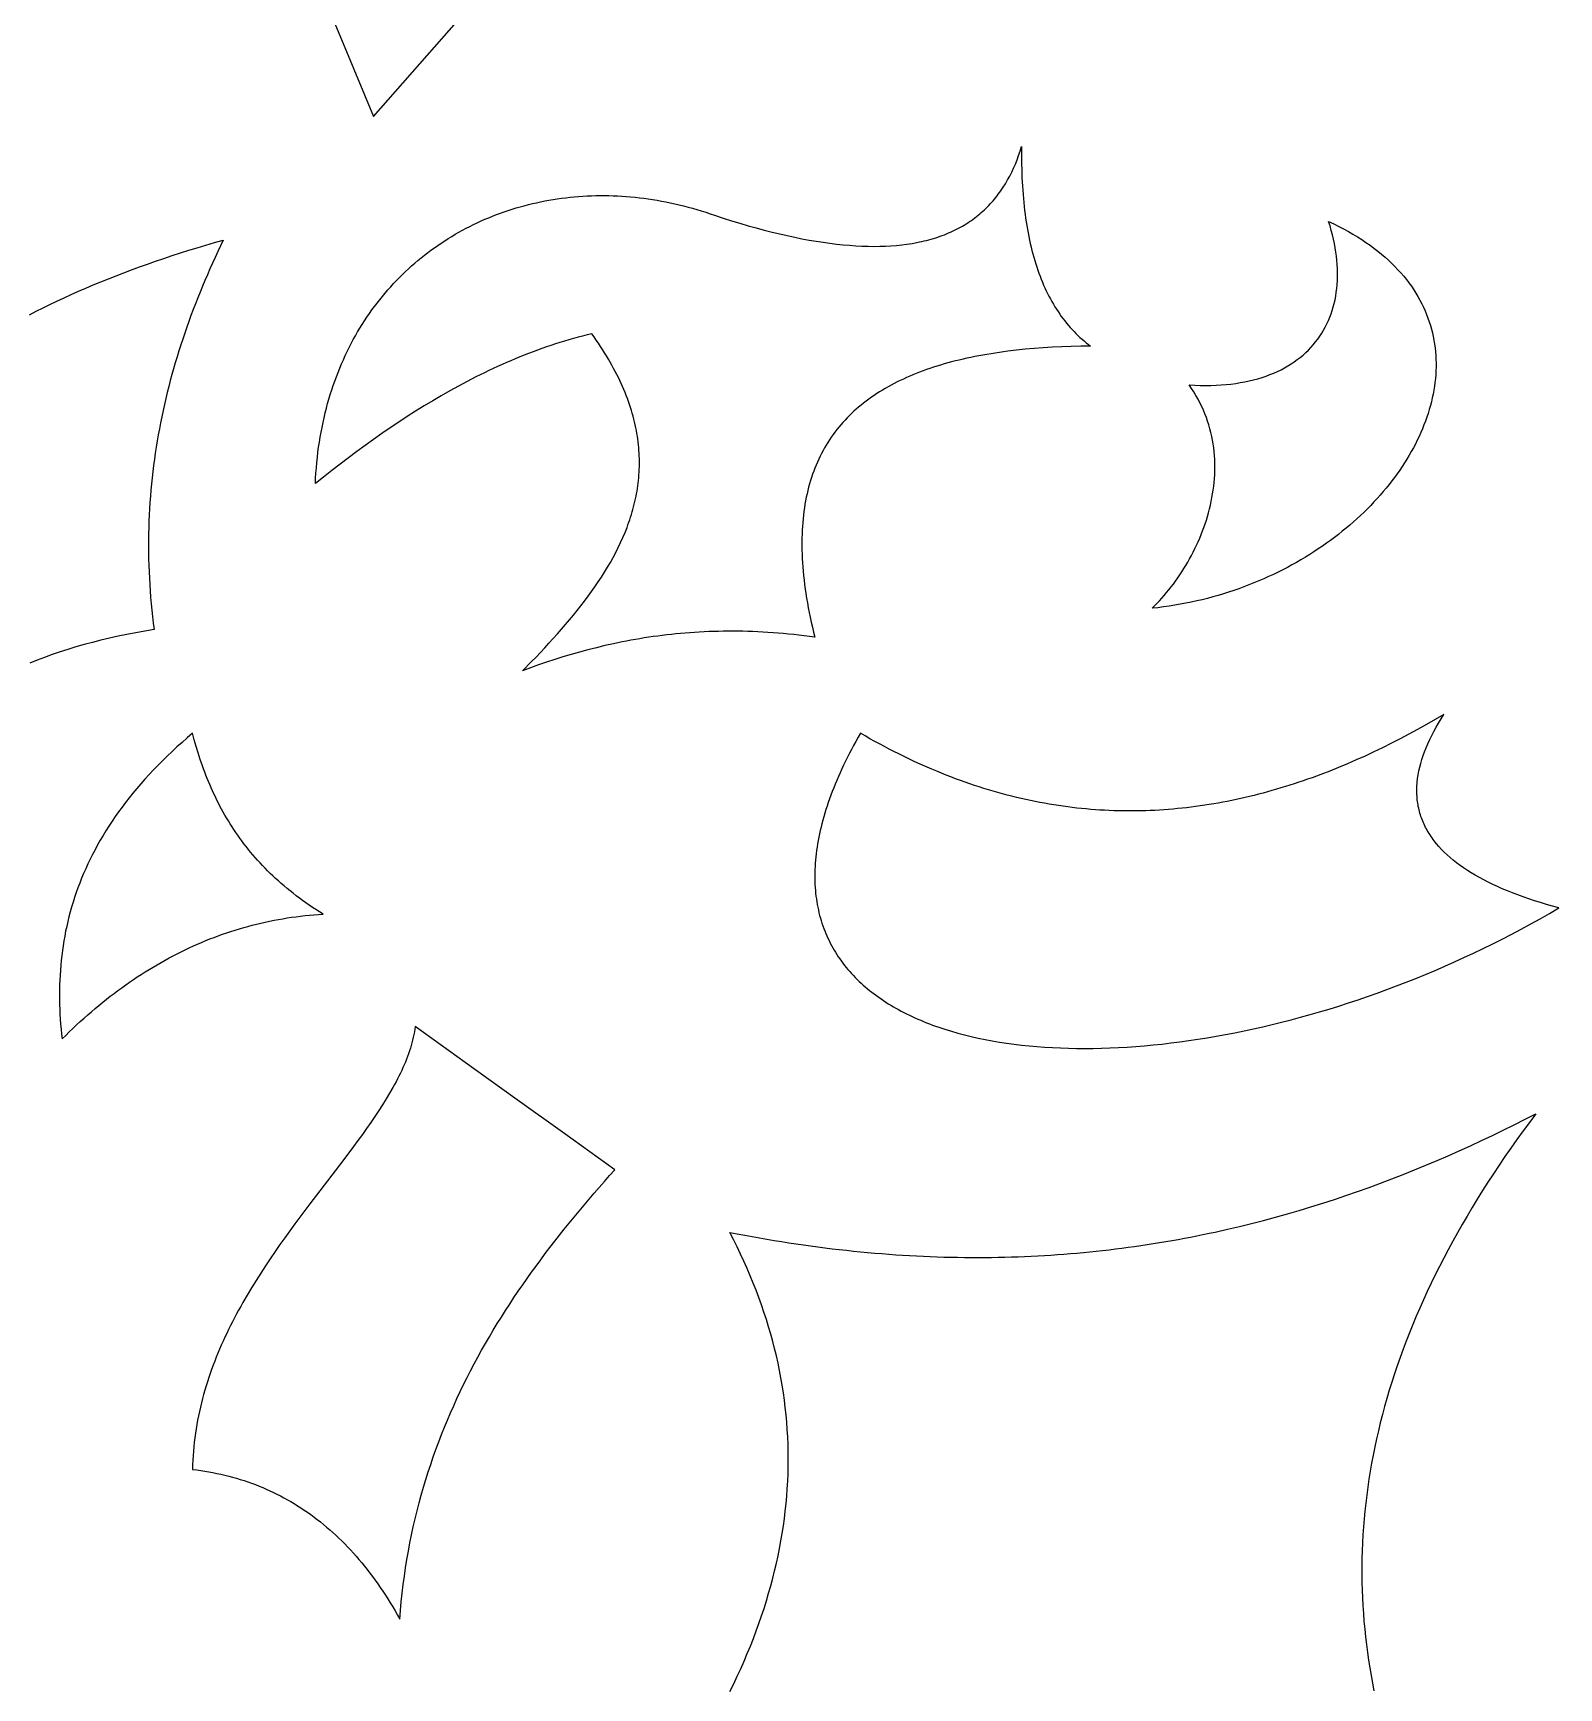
# Model space of a CAD drawing. Extents: x -4113 to -3113, y 1469 to 2469.
# Drawn here: x -3588.5 to -3500.1, y 1942.6 to 2038.4 of the extents above; entities that cross this region are included whole.
import ezdxf

# ---------------------------------------------------------------- set-up
doc = ezdxf.new("R2010")
doc.units = 0
doc.layers.add('PLAN_1', color=18, linetype='CONTINUOUS')

msp = doc.modelspace()

# ---------------------------------------------------------------- linework, layer by layer
at = {"layer": 'PLAN_1'}
for points in [[(-3560.855, 2042.57), (-3563.659, 2042.312), (-3566.464, 2042.049), (-3569.268, 2041.784), (-3572.073, 2041.516), (-3571.246, 2039.532), (-3570.419, 2037.54), (-3568.766, 2033.55)], [(-3531.246, 2031.807), (-3531.248, 2031.542), (-3531.249, 2031.28), (-3531.248, 2031.021), (-3531.244, 2030.764), (-3531.238, 2030.51), (-3531.231, 2030.258), (-3531.221, 2030.009), (-3531.209, 2029.763), (-3531.195, 2029.52), (-3531.179, 2029.279), (-3531.161, 2029.041), (-3531.141, 2028.805), (-3531.119, 2028.572), (-3531.095, 2028.342), (-3531.069, 2028.115), (-3531.04, 2027.89), (-3531.01, 2027.668), (-3530.977, 2027.448), (-3530.943, 2027.231), (-3530.906, 2027.017), (-3530.867, 2026.806), (-3530.827, 2026.597), (-3530.784, 2026.391), (-3530.739, 2026.187), (-3530.692, 2025.986), (-3530.643, 2025.788), (-3530.592, 2025.593), (-3530.539, 2025.4), (-3530.483, 2025.21), (-3530.426, 2025.023), (-3530.367, 2024.838), (-3530.305, 2024.656), (-3530.242, 2024.477), (-3530.176, 2024.3), (-3530.108, 2024.126), (-3530.039, 2023.955), (-3529.967, 2023.786), (-3529.893, 2023.62), (-3529.817, 2023.457), (-3529.739, 2023.297), (-3529.659, 2023.139), (-3529.577, 2022.984), (-3529.493, 2022.832), (-3529.406, 2022.682), (-3529.318, 2022.535), (-3529.227, 2022.391), (-3529.135, 2022.249), (-3529.04, 2022.11), (-3528.944, 2021.974), (-3528.845, 2021.84), (-3528.744, 2021.71), (-3528.642, 2021.582), (-3528.537, 2021.456), (-3528.43, 2021.334), (-3528.321, 2021.214), (-3528.21, 2021.096), (-3528.096, 2020.982), (-3527.981, 2020.87), (-3527.864, 2020.761), (-3527.744, 2020.655), (-3527.623, 2020.551), (-3527.499, 2020.45), (-3527.374, 2020.352), (-3527.246, 2020.256), (-3527.81, 2020.249), (-3528.367, 2020.235), (-3528.916, 2020.214), (-3529.457, 2020.188), (-3529.99, 2020.155), (-3530.515, 2020.115), (-3531.031, 2020.069), (-3531.54, 2020.016), (-3532.04, 2019.956), (-3532.287, 2019.923), (-3532.531, 2019.889), (-3532.774, 2019.853), (-3533.014, 2019.816), (-3533.252, 2019.776), (-3533.488, 2019.735), (-3533.722, 2019.692), (-3533.953, 2019.647), (-3534.182, 2019.6), (-3534.409, 2019.551), (-3534.634, 2019.501), (-3534.856, 2019.449), (-3535.077, 2019.395), (-3535.294, 2019.339), (-3535.51, 2019.281), (-3535.723, 2019.221), (-3535.934, 2019.159), (-3536.142, 2019.095), (-3536.348, 2019.03), (-3536.551, 2018.962), (-3536.752, 2018.893), (-3536.951, 2018.821), (-3537.147, 2018.748), (-3537.341, 2018.672), (-3537.532, 2018.595), (-3537.721, 2018.515), (-3537.907, 2018.434), (-3538.091, 2018.35), (-3538.272, 2018.264), (-3538.451, 2018.177), (-3538.627, 2018.087), (-3538.801, 2017.995), (-3538.972, 2017.901), (-3539.14, 2017.805), (-3539.306, 2017.707), (-3539.469, 2017.606), (-3539.629, 2017.504), (-3539.787, 2017.399), (-3539.942, 2017.292), (-3540.095, 2017.183), (-3540.244, 2017.072), (-3540.391, 2016.958), (-3540.536, 2016.842), (-3540.677, 2016.724), (-3540.816, 2016.604), (-3540.952, 2016.482), (-3541.085, 2016.357), (-3541.215, 2016.23), (-3541.343, 2016.101), (-3541.467, 2015.969), (-3541.589, 2015.835), (-3541.708, 2015.699), (-3541.824, 2015.56), (-3541.937, 2015.419), (-3542.048, 2015.276), (-3542.155, 2015.13), (-3542.26, 2014.982), (-3542.361, 2014.832), (-3542.46, 2014.679), (-3542.555, 2014.524), (-3542.648, 2014.366), (-3542.737, 2014.206), (-3542.824, 2014.043), (-3542.907, 2013.878), (-3542.988, 2013.71), (-3543.065, 2013.54), (-3543.139, 2013.367), (-3543.21, 2013.192), (-3543.279, 2013.015), (-3543.343, 2012.834), (-3543.405, 2012.652), (-3543.464, 2012.466), (-3543.52, 2012.278), (-3543.572, 2012.088), (-3543.621, 2011.895), (-3543.667, 2011.699), (-3543.71, 2011.501), (-3543.749, 2011.3), (-3543.785, 2011.096), (-3543.818, 2010.89), (-3543.848, 2010.681), (-3543.874, 2010.469), (-3543.897, 2010.255), (-3543.917, 2010.038), (-3543.934, 2009.818), (-3543.947, 2009.596), (-3543.956, 2009.37), (-3543.963, 2009.142), (-3543.965, 2008.912), (-3543.965, 2008.678), (-3543.961, 2008.442), (-3543.954, 2008.203), (-3543.943, 2007.961), (-3543.929, 2007.716), (-3543.911, 2007.468), (-3543.89, 2007.218), (-3543.865, 2006.965), (-3543.837, 2006.709), (-3543.805, 2006.45), (-3543.769, 2006.188), (-3543.731, 2005.923), (-3543.688, 2005.655), (-3543.642, 2005.384), (-3543.592, 2005.111), (-3543.539, 2004.834), (-3543.482, 2004.554), (-3543.421, 2004.272), (-3543.357, 2003.986), (-3543.289, 2003.698), (-3543.217, 2003.406), (-3543.525, 2003.448), (-3543.832, 2003.486), (-3544.137, 2003.522), (-3544.44, 2003.556), (-3544.741, 2003.586), (-3545.041, 2003.614), (-3545.339, 2003.639), (-3545.636, 2003.661), (-3545.931, 2003.681), (-3546.224, 2003.698), (-3546.516, 2003.713), (-3546.806, 2003.725), (-3547.095, 2003.734), (-3547.382, 2003.741), (-3547.668, 2003.746), (-3547.952, 2003.748), (-3548.235, 2003.748), (-3548.516, 2003.745), (-3548.796, 2003.74), (-3549.075, 2003.732), (-3549.352, 2003.723), (-3549.628, 2003.71), (-3549.902, 2003.696), (-3550.175, 2003.679), (-3550.446, 2003.661), (-3550.716, 2003.64), (-3550.985, 2003.616), (-3551.253, 2003.591), (-3551.519, 2003.563), (-3551.784, 2003.534), (-3552.048, 2003.502), (-3552.31, 2003.468), (-3552.571, 2003.433), (-3552.831, 2003.395), (-3553.09, 2003.355), (-3553.348, 2003.313), (-3553.604, 2003.27), (-3553.859, 2003.224), (-3554.113, 2003.177), (-3554.366, 2003.128), (-3554.869, 2003.024), (-3555.367, 2002.913), (-3555.86, 2002.795), (-3556.35, 2002.67), (-3556.836, 2002.539), (-3557.317, 2002.402), (-3557.795, 2002.258), (-3558.27, 2002.109), (-3558.74, 2001.954), (-3559.207, 2001.794), (-3559.671, 2001.628), (-3560.132, 2001.457), (-3559.613, 2001.987), (-3559.357, 2002.253), (-3559.103, 2002.519), (-3558.853, 2002.786), (-3558.605, 2003.054), (-3558.361, 2003.322), (-3558.12, 2003.591), (-3557.883, 2003.86), (-3557.65, 2004.131), (-3557.42, 2004.402), (-3557.195, 2004.674), (-3556.974, 2004.946), (-3556.758, 2005.22), (-3556.547, 2005.495), (-3556.341, 2005.771), (-3556.14, 2006.047), (-3555.944, 2006.325), (-3555.754, 2006.604), (-3555.57, 2006.884), (-3555.391, 2007.166), (-3555.219, 2007.448), (-3555.053, 2007.732), (-3554.894, 2008.017), (-3554.741, 2008.304), (-3554.596, 2008.592), (-3554.457, 2008.881), (-3554.326, 2009.172), (-3554.202, 2009.464), (-3554.087, 2009.758), (-3554.032, 2009.906), (-3553.979, 2010.054), (-3553.928, 2010.202), (-3553.879, 2010.351), (-3553.832, 2010.501), (-3553.787, 2010.65), (-3553.745, 2010.8), (-3553.704, 2010.951), (-3553.666, 2011.102), (-3553.63, 2011.253), (-3553.596, 2011.405), (-3553.564, 2011.557), (-3553.535, 2011.71), (-3553.508, 2011.863), (-3553.483, 2012.017), (-3553.461, 2012.171), (-3553.441, 2012.326), (-3553.423, 2012.481), (-3553.408, 2012.637), (-3553.395, 2012.793), (-3553.385, 2012.95), (-3553.377, 2013.107), (-3553.372, 2013.265), (-3553.369, 2013.423), (-3553.369, 2013.582), (-3553.372, 2013.741), (-3553.377, 2013.901), (-3553.384, 2014.061), (-3553.395, 2014.222), (-3553.408, 2014.383), (-3553.423, 2014.545), (-3553.442, 2014.708), (-3553.463, 2014.871), (-3553.487, 2015.034), (-3553.514, 2015.199), (-3553.543, 2015.363), (-3553.576, 2015.529), (-3553.611, 2015.695), (-3553.65, 2015.861), (-3553.691, 2016.028), (-3553.735, 2016.196), (-3553.782, 2016.364), (-3553.832, 2016.533), (-3553.885, 2016.703), (-3553.942, 2016.873), (-3554.001, 2017.044), (-3554.063, 2017.216), (-3554.129, 2017.388), (-3554.197, 2017.56), (-3554.269, 2017.734), (-3554.344, 2017.908), (-3554.422, 2018.082), (-3554.504, 2018.258), (-3554.589, 2018.434), (-3554.677, 2018.611), (-3554.768, 2018.788), (-3554.863, 2018.966), (-3554.961, 2019.145), (-3555.062, 2019.324), (-3555.167, 2019.504), (-3555.276, 2019.685), (-3555.387, 2019.867), (-3555.503, 2020.049), (-3555.621, 2020.232), (-3555.744, 2020.416), (-3555.87, 2020.6), (-3555.999, 2020.785), (-3556.132, 2020.971), (-3556.397, 2020.907), (-3556.661, 2020.839), (-3556.924, 2020.769), (-3557.187, 2020.697), (-3557.45, 2020.621), (-3557.711, 2020.543), (-3557.973, 2020.463), (-3558.233, 2020.38), (-3558.494, 2020.294), (-3558.753, 2020.206), (-3559.012, 2020.115), (-3559.271, 2020.022), (-3559.529, 2019.926), (-3559.787, 2019.828), (-3560.044, 2019.727), (-3560.301, 2019.624), (-3560.557, 2019.519), (-3560.813, 2019.411), (-3561.068, 2019.301), (-3561.322, 2019.188), (-3561.577, 2019.073), (-3561.83, 2018.956), (-3562.084, 2018.837), (-3562.337, 2018.715), (-3562.589, 2018.592), (-3562.841, 2018.466), (-3563.092, 2018.338), (-3563.343, 2018.208), (-3563.594, 2018.075), (-3563.844, 2017.941), (-3564.343, 2017.666), (-3564.841, 2017.383), (-3565.337, 2017.092), (-3565.831, 2016.793), (-3566.324, 2016.487), (-3566.815, 2016.173), (-3567.305, 2015.853), (-3567.793, 2015.525), (-3568.28, 2015.19), (-3568.766, 2014.849), (-3569.25, 2014.501), (-3569.733, 2014.148), (-3570.215, 2013.788), (-3570.696, 2013.422), (-3571.175, 2013.05), (-3571.653, 2012.673), (-3572.131, 2012.291), (-3572.115, 2012.6), (-3572.096, 2012.907), (-3572.073, 2013.211), (-3572.045, 2013.513), (-3572.014, 2013.812), (-3571.979, 2014.108), (-3571.94, 2014.402), (-3571.897, 2014.693), (-3571.85, 2014.981), (-3571.8, 2015.267), (-3571.746, 2015.55), (-3571.688, 2015.83), (-3571.626, 2016.107), (-3571.561, 2016.382), (-3571.492, 2016.654), (-3571.42, 2016.924), (-3571.344, 2017.19), (-3571.265, 2017.454), (-3571.183, 2017.715), (-3571.096, 2017.974), (-3571.007, 2018.229), (-3570.914, 2018.482), (-3570.818, 2018.732), (-3570.719, 2018.98), (-3570.616, 2019.224), (-3570.51, 2019.466), (-3570.401, 2019.704), (-3570.289, 2019.94), (-3570.174, 2020.174), (-3570.055, 2020.404), (-3569.934, 2020.631), (-3569.809, 2020.856), (-3569.682, 2021.078), (-3569.552, 2021.297), (-3569.418, 2021.513), (-3569.282, 2021.726), (-3569.143, 2021.936), (-3569.001, 2022.143), (-3568.857, 2022.347), (-3568.71, 2022.549), (-3568.56, 2022.747), (-3568.407, 2022.943), (-3568.252, 2023.135), (-3568.094, 2023.325), (-3567.933, 2023.512), (-3567.77, 2023.695), (-3567.605, 2023.876), (-3567.437, 2024.054), (-3567.267, 2024.228), (-3567.094, 2024.4), (-3566.919, 2024.569), (-3566.741, 2024.734), (-3566.562, 2024.897), (-3566.38, 2025.056), (-3566.195, 2025.213), (-3566.009, 2025.366), (-3565.82, 2025.516), (-3565.63, 2025.664), (-3565.437, 2025.808), (-3565.242, 2025.949), (-3565.045, 2026.087), (-3564.846, 2026.222), (-3564.645, 2026.354), (-3564.443, 2026.482), (-3564.238, 2026.608), (-3564.031, 2026.73), (-3563.823, 2026.849), (-3563.613, 2026.965), (-3563.401, 2027.078), (-3563.187, 2027.188), (-3562.972, 2027.294), (-3562.755, 2027.398), (-3562.537, 2027.498), (-3562.317, 2027.595), (-3562.095, 2027.688), (-3561.872, 2027.779), (-3561.647, 2027.866), (-3561.421, 2027.95), (-3561.194, 2028.031), (-3560.965, 2028.108), (-3560.734, 2028.182), (-3560.503, 2028.253), (-3560.27, 2028.321), (-3560.036, 2028.385), (-3559.801, 2028.446), (-3559.564, 2028.504), (-3559.327, 2028.559), (-3559.088, 2028.61), (-3558.848, 2028.657), (-3558.607, 2028.702), (-3558.366, 2028.743), (-3558.123, 2028.78), (-3557.879, 2028.815), (-3557.634, 2028.846), (-3557.389, 2028.873), (-3557.143, 2028.897), (-3556.895, 2028.918), (-3556.648, 2028.936), (-3556.399, 2028.949), (-3556.15, 2028.96), (-3555.9, 2028.967), (-3555.649, 2028.971), (-3555.398, 2028.971), (-3555.146, 2028.968), (-3554.894, 2028.961), (-3554.641, 2028.951), (-3554.387, 2028.937), (-3554.134, 2028.92), (-3553.88, 2028.899), (-3553.625, 2028.875), (-3553.37, 2028.847), (-3553.115, 2028.816), (-3552.86, 2028.781), (-3552.604, 2028.742), (-3552.349, 2028.701), (-3552.093, 2028.655), (-3551.837, 2028.606), (-3551.581, 2028.553), (-3551.324, 2028.497), (-3551.068, 2028.438), (-3550.812, 2028.374), (-3550.556, 2028.307), (-3550.3, 2028.237), (-3550.044, 2028.162), (-3549.788, 2028.084), (-3549.532, 2028.003), (-3549.277, 2027.918), (-3549.022, 2027.829), (-3548.523, 2027.667), (-3548.032, 2027.512), (-3547.549, 2027.366), (-3547.073, 2027.227), (-3546.605, 2027.096), (-3546.145, 2026.973), (-3545.692, 2026.858), (-3545.247, 2026.751), (-3544.81, 2026.651), (-3544.38, 2026.558), (-3543.958, 2026.474), (-3543.543, 2026.397), (-3543.135, 2026.327), (-3542.735, 2026.265), (-3542.342, 2026.21), (-3541.956, 2026.163), (-3541.578, 2026.123), (-3541.207, 2026.09), (-3540.843, 2026.064), (-3540.486, 2026.046), (-3540.136, 2026.035), (-3539.793, 2026.031), (-3539.457, 2026.035), (-3539.128, 2026.045), (-3538.807, 2026.062), (-3538.492, 2026.087), (-3538.183, 2026.118), (-3537.882, 2026.156), (-3537.588, 2026.201), (-3537.3, 2026.253), (-3537.158, 2026.282), (-3537.019, 2026.312), (-3536.881, 2026.344), (-3536.744, 2026.377), (-3536.609, 2026.413), (-3536.476, 2026.45), (-3536.345, 2026.488), (-3536.215, 2026.529), (-3536.087, 2026.57), (-3535.96, 2026.614), (-3535.836, 2026.659), (-3535.712, 2026.706), (-3535.591, 2026.755), (-3535.47, 2026.805), (-3535.352, 2026.857), (-3535.235, 2026.91), (-3535.12, 2026.965), (-3535.006, 2027.022), (-3534.894, 2027.08), (-3534.784, 2027.14), (-3534.675, 2027.201), (-3534.567, 2027.265), (-3534.462, 2027.329), (-3534.357, 2027.395), (-3534.255, 2027.463), (-3534.154, 2027.533), (-3534.054, 2027.604), (-3533.956, 2027.676), (-3533.86, 2027.75), (-3533.765, 2027.826), (-3533.671, 2027.903), (-3533.579, 2027.982), (-3533.489, 2028.062), (-3533.4, 2028.144), (-3533.313, 2028.228), (-3533.227, 2028.313), (-3533.143, 2028.399), (-3533.06, 2028.487), (-3532.978, 2028.576), (-3532.899, 2028.667), (-3532.82, 2028.76), (-3532.743, 2028.854), (-3532.668, 2028.949), (-3532.594, 2029.046), (-3532.521, 2029.145), (-3532.45, 2029.245), (-3532.381, 2029.346), (-3532.313, 2029.449), (-3532.181, 2029.659), (-3532.054, 2029.875), (-3531.934, 2030.097), (-3531.819, 2030.324), (-3531.71, 2030.557), (-3531.606, 2030.796), (-3531.508, 2031.04), (-3531.415, 2031.29), (-3531.328, 2031.546)], [(-3513.47, 2027.473), (-3513.172, 2027.332), (-3512.882, 2027.187), (-3512.6, 2027.04), (-3512.325, 2026.889), (-3512.059, 2026.735), (-3511.8, 2026.579), (-3511.55, 2026.419), (-3511.306, 2026.256), (-3511.071, 2026.091), (-3510.843, 2025.923), (-3510.622, 2025.752), (-3510.409, 2025.579), (-3510.203, 2025.403), (-3510.005, 2025.225), (-3509.814, 2025.044), (-3509.631, 2024.861), (-3509.454, 2024.676), (-3509.285, 2024.488), (-3509.123, 2024.299), (-3508.968, 2024.107), (-3508.82, 2023.913), (-3508.679, 2023.717), (-3508.545, 2023.519), (-3508.418, 2023.32), (-3508.298, 2023.119), (-3508.184, 2022.916), (-3508.078, 2022.711), (-3507.978, 2022.505), (-3507.884, 2022.297), (-3507.798, 2022.088), (-3507.718, 2021.878), (-3507.644, 2021.666), (-3507.577, 2021.453), (-3507.516, 2021.239), (-3507.462, 2021.024), (-3507.414, 2020.807), (-3507.372, 2020.59), (-3507.337, 2020.372), (-3507.307, 2020.152), (-3507.284, 2019.932), (-3507.267, 2019.712), (-3507.256, 2019.491), (-3507.251, 2019.269), (-3507.252, 2019.046), (-3507.259, 2018.823), (-3507.272, 2018.6), (-3507.29, 2018.376), (-3507.314, 2018.152), (-3507.344, 2017.928), (-3507.38, 2017.704), (-3507.421, 2017.48), (-3507.468, 2017.255), (-3507.52, 2017.031), (-3507.578, 2016.807), (-3507.642, 2016.583), (-3507.71, 2016.359), (-3507.784, 2016.135), (-3507.863, 2015.912), (-3507.948, 2015.69), (-3508.037, 2015.467), (-3508.132, 2015.246), (-3508.232, 2015.025), (-3508.337, 2014.804), (-3508.447, 2014.585), (-3508.562, 2014.366), (-3508.682, 2014.148), (-3508.806, 2013.932), (-3508.936, 2013.716), (-3509.07, 2013.501), (-3509.209, 2013.287), (-3509.352, 2013.075), (-3509.5, 2012.864), (-3509.653, 2012.654), (-3509.81, 2012.446), (-3509.972, 2012.239), (-3510.138, 2012.033), (-3510.309, 2011.83), (-3510.484, 2011.628), (-3510.663, 2011.427), (-3510.846, 2011.229), (-3511.034, 2011.032), (-3511.225, 2010.837), (-3511.421, 2010.644), (-3511.621, 2010.453), (-3511.825, 2010.265), (-3512.032, 2010.078), (-3512.244, 2009.894), (-3512.46, 2009.712), (-3512.679, 2009.533), (-3512.902, 2009.356), (-3513.129, 2009.181), (-3513.359, 2009.009), (-3513.593, 2008.84), (-3513.831, 2008.673), (-3514.072, 2008.509), (-3514.317, 2008.348), (-3514.565, 2008.19), (-3514.816, 2008.035), (-3515.071, 2007.883), (-3515.329, 2007.733), (-3515.59, 2007.587), (-3515.854, 2007.445), (-3516.122, 2007.305), (-3516.393, 2007.169), (-3516.666, 2007.036), (-3516.943, 2006.907), (-3517.223, 2006.782), (-3517.505, 2006.659), (-3517.791, 2006.541), (-3518.079, 2006.426), (-3518.37, 2006.316), (-3518.663, 2006.209), (-3518.96, 2006.105), (-3519.259, 2006.006), (-3519.56, 2005.911), (-3519.864, 2005.82), (-3520.171, 2005.734), (-3520.479, 2005.651), (-3520.791, 2005.573), (-3521.104, 2005.499), (-3521.42, 2005.43), (-3521.738, 2005.365), (-3522.059, 2005.305), (-3522.381, 2005.249), (-3522.705, 2005.198), (-3523.032, 2005.152), (-3523.361, 2005.111), (-3523.691, 2005.074), (-3523.547, 2005.217), (-3523.405, 2005.362), (-3523.264, 2005.512), (-3523.125, 2005.665), (-3522.988, 2005.822), (-3522.853, 2005.982), (-3522.719, 2006.145), (-3522.588, 2006.312), (-3522.459, 2006.481), (-3522.332, 2006.654), (-3522.208, 2006.83), (-3522.086, 2007.008), (-3521.966, 2007.19), (-3521.85, 2007.374), (-3521.736, 2007.56), (-3521.624, 2007.75), (-3521.516, 2007.941), (-3521.411, 2008.135), (-3521.309, 2008.331), (-3521.21, 2008.53), (-3521.115, 2008.73), (-3521.023, 2008.932), (-3520.934, 2009.136), (-3520.849, 2009.342), (-3520.768, 2009.55), (-3520.691, 2009.759), (-3520.618, 2009.97), (-3520.548, 2010.183), (-3520.483, 2010.396), (-3520.422, 2010.611), (-3520.365, 2010.827), (-3520.313, 2011.044), (-3520.265, 2011.262), (-3520.222, 2011.481), (-3520.183, 2011.7), (-3520.15, 2011.921), (-3520.121, 2012.142), (-3520.097, 2012.363), (-3520.078, 2012.585), (-3520.065, 2012.808), (-3520.056, 2013.03), (-3520.053, 2013.253), (-3520.056, 2013.476), (-3520.064, 2013.698), (-3520.078, 2013.921), (-3520.098, 2014.143), (-3520.123, 2014.366), (-3520.154, 2014.587), (-3520.192, 2014.809), (-3520.235, 2015.029), (-3520.285, 2015.249), (-3520.341, 2015.469), (-3520.404, 2015.687), (-3520.473, 2015.905), (-3520.549, 2016.121), (-3520.631, 2016.337), (-3520.721, 2016.551), (-3520.817, 2016.764), (-3520.92, 2016.976), (-3521.031, 2017.186), (-3521.149, 2017.394), (-3521.274, 2017.601), (-3521.406, 2017.806), (-3521.546, 2018.01), (-3521.222, 2017.992), (-3520.905, 2017.982), (-3520.593, 2017.978), (-3520.288, 2017.981), (-3519.988, 2017.991), (-3519.695, 2018.008), (-3519.407, 2018.031), (-3519.126, 2018.06), (-3518.85, 2018.096), (-3518.581, 2018.138), (-3518.318, 2018.187), (-3518.061, 2018.241), (-3517.81, 2018.302), (-3517.565, 2018.369), (-3517.326, 2018.441), (-3517.094, 2018.519), (-3516.867, 2018.603), (-3516.647, 2018.693), (-3516.433, 2018.788), (-3516.225, 2018.889), (-3516.024, 2018.995), (-3515.829, 2019.106), (-3515.64, 2019.223), (-3515.457, 2019.344), (-3515.281, 2019.471), (-3515.111, 2019.603), (-3514.947, 2019.739), (-3514.79, 2019.881), (-3514.638, 2020.027), (-3514.494, 2020.178), (-3514.356, 2020.333), (-3514.224, 2020.493), (-3514.098, 2020.657), (-3513.979, 2020.826), (-3513.867, 2020.998), (-3513.76, 2021.175), (-3513.661, 2021.356), (-3513.568, 2021.541), (-3513.481, 2021.73), (-3513.401, 2021.923), (-3513.327, 2022.119), (-3513.26, 2022.319), (-3513.2, 2022.522), (-3513.146, 2022.729), (-3513.098, 2022.94), (-3513.058, 2023.154), (-3513.023, 2023.371), (-3512.996, 2023.591), (-3512.975, 2023.814), (-3512.961, 2024.04), (-3512.953, 2024.269), (-3512.952, 2024.501), (-3512.958, 2024.736), (-3512.971, 2024.973), (-3512.99, 2025.213), (-3513.016, 2025.455), (-3513.049, 2025.7), (-3513.089, 2025.947), (-3513.135, 2026.196), (-3513.188, 2026.447), (-3513.248, 2026.701), (-3513.315, 2026.956), (-3513.389, 2027.214)], [(-3500.138, 1987.73), (-3500.502, 1987.83), (-3500.859, 1987.933), (-3501.207, 1988.038), (-3501.547, 1988.146), (-3501.879, 1988.256), (-3502.202, 1988.369), (-3502.517, 1988.483), (-3502.824, 1988.6), (-3503.123, 1988.72), (-3503.413, 1988.842), (-3503.695, 1988.966), (-3503.969, 1989.093), (-3504.235, 1989.222), (-3504.492, 1989.353), (-3504.741, 1989.487), (-3504.982, 1989.623), (-3505.214, 1989.762), (-3505.438, 1989.903), (-3505.654, 1990.046), (-3505.862, 1990.192), (-3506.061, 1990.34), (-3506.252, 1990.49), (-3506.435, 1990.643), (-3506.609, 1990.798), (-3506.775, 1990.955), (-3506.933, 1991.115), (-3507.083, 1991.277), (-3507.224, 1991.442), (-3507.357, 1991.609), (-3507.421, 1991.693), (-3507.482, 1991.778), (-3507.542, 1991.864), (-3507.599, 1991.95), (-3507.654, 1992.036), (-3507.707, 1992.124), (-3507.758, 1992.212), (-3507.807, 1992.3), (-3507.854, 1992.389), (-3507.899, 1992.479), (-3507.942, 1992.569), (-3507.982, 1992.66), (-3508.021, 1992.751), (-3508.058, 1992.843), (-3508.092, 1992.936), (-3508.125, 1993.029), (-3508.155, 1993.123), (-3508.183, 1993.217), (-3508.209, 1993.312), (-3508.234, 1993.407), (-3508.256, 1993.503), (-3508.276, 1993.6), (-3508.294, 1993.697), (-3508.31, 1993.795), (-3508.323, 1993.894), (-3508.335, 1993.993), (-3508.345, 1994.092), (-3508.352, 1994.192), (-3508.358, 1994.293), (-3508.361, 1994.394), (-3508.363, 1994.496), (-3508.362, 1994.599), (-3508.359, 1994.702), (-3508.355, 1994.806), (-3508.348, 1994.91), (-3508.339, 1995.015), (-3508.315, 1995.226), (-3508.282, 1995.44), (-3508.242, 1995.656), (-3508.193, 1995.875), (-3508.135, 1996.096), (-3508.07, 1996.319), (-3507.996, 1996.544), (-3507.914, 1996.772), (-3507.824, 1997.002), (-3507.725, 1997.234), (-3507.619, 1997.469), (-3507.503, 1997.706), (-3507.38, 1997.946), (-3507.248, 1998.187), (-3507.108, 1998.432), (-3506.96, 1998.678), (-3506.804, 1998.927), (-3507.308, 1998.63), (-3507.812, 1998.341), (-3508.318, 1998.059), (-3508.823, 1997.785), (-3509.33, 1997.517), (-3509.837, 1997.258), (-3510.345, 1997.005), (-3510.853, 1996.76), (-3511.362, 1996.523), (-3511.872, 1996.294), (-3512.382, 1996.073), (-3512.893, 1995.859), (-3513.405, 1995.654), (-3513.917, 1995.456), (-3514.43, 1995.267), (-3514.687, 1995.176), (-3514.944, 1995.087), (-3515.201, 1994.999), (-3515.459, 1994.914), (-3515.716, 1994.831), (-3515.974, 1994.75), (-3516.232, 1994.671), (-3516.49, 1994.595), (-3516.748, 1994.52), (-3517.007, 1994.448), (-3517.265, 1994.378), (-3517.524, 1994.31), (-3517.783, 1994.244), (-3518.042, 1994.181), (-3518.302, 1994.119), (-3518.561, 1994.06), (-3518.821, 1994.003), (-3519.081, 1993.949), (-3519.341, 1993.896), (-3519.601, 1993.846), (-3519.862, 1993.799), (-3520.123, 1993.753), (-3520.384, 1993.71), (-3520.645, 1993.669), (-3520.906, 1993.631), (-3521.168, 1993.595), (-3521.429, 1993.561), (-3521.691, 1993.53), (-3521.953, 1993.5), (-3522.216, 1993.474), (-3522.478, 1993.45), (-3522.741, 1993.428), (-3523.004, 1993.408), (-3523.267, 1993.391), (-3523.53, 1993.377), (-3523.794, 1993.365), (-3524.058, 1993.355), (-3524.322, 1993.348), (-3524.586, 1993.343), (-3524.85, 1993.341), (-3525.115, 1993.341), (-3525.38, 1993.344), (-3525.645, 1993.349), (-3525.91, 1993.357), (-3526.175, 1993.367), (-3526.441, 1993.38), (-3526.707, 1993.396), (-3526.973, 1993.414), (-3527.239, 1993.435), (-3527.506, 1993.458), (-3527.773, 1993.484), (-3528.04, 1993.512), (-3528.307, 1993.543), (-3528.574, 1993.577), (-3528.842, 1993.614), (-3529.11, 1993.653), (-3529.378, 1993.694), (-3529.646, 1993.739), (-3529.915, 1993.786), (-3530.184, 1993.836), (-3530.453, 1993.888), (-3530.722, 1993.944), (-3530.992, 1994.002), (-3531.261, 1994.063), (-3531.531, 1994.126), (-3531.802, 1994.192), (-3532.072, 1994.262), (-3532.343, 1994.333), (-3532.614, 1994.408), (-3532.885, 1994.486), (-3533.156, 1994.566), (-3533.428, 1994.649), (-3533.7, 1994.735), (-3533.972, 1994.824), (-3534.244, 1994.916), (-3534.517, 1995.01), (-3534.79, 1995.108), (-3535.063, 1995.208), (-3535.336, 1995.312), (-3535.61, 1995.418), (-3535.884, 1995.527), (-3536.158, 1995.639), (-3536.432, 1995.754), (-3536.707, 1995.872), (-3536.982, 1995.993), (-3537.257, 1996.117), (-3537.532, 1996.244), (-3537.808, 1996.374), (-3538.084, 1996.507), (-3538.36, 1996.643), (-3538.636, 1996.782), (-3538.913, 1996.924), (-3539.19, 1997.07), (-3539.467, 1997.218), (-3539.744, 1997.369), (-3540.022, 1997.524), (-3540.3, 1997.681), (-3540.578, 1997.842), (-3540.712, 1997.606), (-3540.842, 1997.372), (-3540.969, 1997.139), (-3541.092, 1996.908), (-3541.211, 1996.678), (-3541.327, 1996.45), (-3541.439, 1996.224), (-3541.547, 1995.999), (-3541.652, 1995.775), (-3541.753, 1995.553), (-3541.851, 1995.333), (-3541.945, 1995.114), (-3542.036, 1994.896), (-3542.123, 1994.68), (-3542.207, 1994.466), (-3542.287, 1994.253), (-3542.364, 1994.042), (-3542.437, 1993.832), (-3542.507, 1993.624), (-3542.574, 1993.417), (-3542.637, 1993.212), (-3542.697, 1993.008), (-3542.753, 1992.806), (-3542.806, 1992.605), (-3542.856, 1992.406), (-3542.903, 1992.208), (-3542.946, 1992.012), (-3542.986, 1991.818), (-3543.023, 1991.625), (-3543.056, 1991.433), (-3543.087, 1991.243), (-3543.114, 1991.055), (-3543.138, 1990.868), (-3543.159, 1990.683), (-3543.176, 1990.499), (-3543.191, 1990.316), (-3543.202, 1990.136), (-3543.21, 1989.956), (-3543.216, 1989.779), (-3543.218, 1989.602), (-3543.217, 1989.428), (-3543.213, 1989.254), (-3543.206, 1989.083), (-3543.196, 1988.913), (-3543.183, 1988.744), (-3543.167, 1988.577), (-3543.148, 1988.412), (-3543.127, 1988.248), (-3543.102, 1988.085), (-3543.074, 1987.924), (-3543.044, 1987.765), (-3543.011, 1987.607), (-3542.974, 1987.451), (-3542.935, 1987.296), (-3542.894, 1987.143), (-3542.849, 1986.991), (-3542.802, 1986.841), (-3542.751, 1986.692), (-3542.698, 1986.545), (-3542.643, 1986.4), (-3542.584, 1986.256), (-3542.523, 1986.113), (-3542.46, 1985.972), (-3542.393, 1985.833), (-3542.324, 1985.695), (-3542.253, 1985.558), (-3542.178, 1985.424), (-3542.101, 1985.29), (-3542.022, 1985.159), (-3541.94, 1985.028), (-3541.855, 1984.9), (-3541.768, 1984.773), (-3541.678, 1984.647), (-3541.586, 1984.523), (-3541.492, 1984.4), (-3541.395, 1984.279), (-3541.295, 1984.16), (-3541.193, 1984.042), (-3541.089, 1983.925), (-3540.982, 1983.811), (-3540.873, 1983.697), (-3540.761, 1983.585), (-3540.647, 1983.475), (-3540.531, 1983.367), (-3540.412, 1983.259), (-3540.292, 1983.154), (-3540.169, 1983.05), (-3540.043, 1982.947), (-3539.915, 1982.846), (-3539.786, 1982.747), (-3539.654, 1982.649), (-3539.519, 1982.552), (-3539.383, 1982.457), (-3539.244, 1982.364), (-3539.103, 1982.272), (-3538.96, 1982.182), (-3538.815, 1982.093), (-3538.668, 1982.006), (-3538.519, 1981.921), (-3538.368, 1981.837), (-3538.214, 1981.754), (-3538.059, 1981.673), (-3537.901, 1981.594), (-3537.742, 1981.516), (-3537.581, 1981.439), (-3537.417, 1981.365), (-3537.252, 1981.291), (-3537.085, 1981.22), (-3536.916, 1981.149), (-3536.744, 1981.081), (-3536.571, 1981.014), (-3536.397, 1980.948), (-3536.22, 1980.884), (-3536.041, 1980.822), (-3535.861, 1980.761), (-3535.679, 1980.701), (-3535.309, 1980.587), (-3534.933, 1980.479), (-3534.549, 1980.378), (-3534.159, 1980.282), (-3533.762, 1980.193), (-3533.359, 1980.11), (-3532.949, 1980.033), (-3532.533, 1979.962), (-3532.111, 1979.897), (-3531.683, 1979.839), (-3531.249, 1979.786), (-3530.81, 1979.74), (-3530.365, 1979.701), (-3529.914, 1979.667), (-3529.459, 1979.64), (-3528.998, 1979.618), (-3528.532, 1979.603), (-3528.061, 1979.595), (-3527.586, 1979.592), (-3527.106, 1979.596), (-3526.621, 1979.605), (-3526.132, 1979.621), (-3525.639, 1979.644), (-3525.141, 1979.672), (-3524.64, 1979.707), (-3524.135, 1979.748), (-3523.626, 1979.795), (-3523.114, 1979.848), (-3522.598, 1979.908), (-3522.079, 1979.974), (-3521.557, 1980.046), (-3521.032, 1980.124), (-3520.503, 1980.208), (-3519.972, 1980.299), (-3519.439, 1980.396), (-3518.903, 1980.499), (-3518.364, 1980.609), (-3517.824, 1980.724), (-3517.281, 1980.846), (-3516.736, 1980.975), (-3516.19, 1981.109), (-3515.641, 1981.25), (-3515.092, 1981.397), (-3514.54, 1981.55), (-3513.988, 1981.709), (-3513.434, 1981.875), (-3512.879, 1982.047), (-3512.323, 1982.225), (-3511.767, 1982.409), (-3511.21, 1982.6), (-3510.652, 1982.797), (-3510.094, 1983), (-3509.536, 1983.209), (-3508.978, 1983.425), (-3508.419, 1983.647), (-3507.861, 1983.875), (-3507.303, 1984.11), (-3506.746, 1984.351), (-3506.189, 1984.598), (-3505.633, 1984.851), (-3505.077, 1985.111), (-3504.523, 1985.377), (-3503.97, 1985.649), (-3503.417, 1985.927), (-3502.867, 1986.212), (-3502.317, 1986.503), (-3501.77, 1986.8), (-3501.224, 1987.104), (-3500.68, 1987.414)], [(-3586.796, 1980.139), (-3586.586, 1980.347), (-3586.375, 1980.552), (-3586.164, 1980.754), (-3585.951, 1980.953), (-3585.738, 1981.149), (-3585.524, 1981.343), (-3585.309, 1981.533), (-3585.093, 1981.72), (-3584.876, 1981.904), (-3584.659, 1982.085), (-3584.44, 1982.263), (-3584.221, 1982.438), (-3584.001, 1982.61), (-3583.781, 1982.779), (-3583.559, 1982.945), (-3583.337, 1983.108), (-3583.113, 1983.268), (-3582.889, 1983.425), (-3582.664, 1983.579), (-3582.439, 1983.73), (-3582.212, 1983.878), (-3581.985, 1984.022), (-3581.756, 1984.164), (-3581.527, 1984.303), (-3581.297, 1984.439), (-3581.067, 1984.572), (-3580.835, 1984.701), (-3580.603, 1984.828), (-3580.37, 1984.952), (-3580.136, 1985.072), (-3579.901, 1985.19), (-3579.665, 1985.305), (-3579.429, 1985.416), (-3579.191, 1985.525), (-3578.953, 1985.63), (-3578.714, 1985.733), (-3578.474, 1985.832), (-3578.234, 1985.929), (-3577.992, 1986.022), (-3577.75, 1986.112), (-3577.507, 1986.2), (-3577.263, 1986.284), (-3577.018, 1986.365), (-3576.772, 1986.444), (-3576.526, 1986.519), (-3576.279, 1986.591), (-3576.031, 1986.66), (-3575.782, 1986.726), (-3575.532, 1986.789), (-3575.281, 1986.849), (-3575.03, 1986.906), (-3574.778, 1986.96), (-3574.525, 1987.011), (-3574.271, 1987.058), (-3574.016, 1987.103), (-3573.761, 1987.145), (-3573.504, 1987.184), (-3573.247, 1987.219), (-3572.989, 1987.252), (-3572.73, 1987.281), (-3572.47, 1987.308), (-3572.21, 1987.331), (-3571.949, 1987.352), (-3571.686, 1987.369), (-3571.892, 1987.497), (-3572.095, 1987.627), (-3572.294, 1987.758), (-3572.489, 1987.891), (-3572.682, 1988.025), (-3572.871, 1988.16), (-3573.057, 1988.296), (-3573.239, 1988.434), (-3573.419, 1988.573), (-3573.595, 1988.713), (-3573.768, 1988.854), (-3573.938, 1988.997), (-3574.105, 1989.141), (-3574.269, 1989.286), (-3574.43, 1989.433), (-3574.588, 1989.58), (-3574.743, 1989.729), (-3574.896, 1989.879), (-3575.045, 1990.03), (-3575.191, 1990.182), (-3575.335, 1990.336), (-3575.476, 1990.49), (-3575.614, 1990.646), (-3575.749, 1990.803), (-3575.881, 1990.961), (-3576.011, 1991.119), (-3576.138, 1991.279), (-3576.263, 1991.441), (-3576.385, 1991.603), (-3576.504, 1991.766), (-3576.621, 1991.93), (-3576.735, 1992.095), (-3576.847, 1992.261), (-3576.957, 1992.428), (-3577.064, 1992.596), (-3577.168, 1992.765), (-3577.27, 1992.935), (-3577.37, 1993.106), (-3577.468, 1993.278), (-3577.563, 1993.451), (-3577.656, 1993.625), (-3577.747, 1993.799), (-3577.835, 1993.975), (-3577.922, 1994.151), (-3578.006, 1994.328), (-3578.088, 1994.506), (-3578.168, 1994.685), (-3578.247, 1994.865), (-3578.323, 1995.045), (-3578.397, 1995.227), (-3578.469, 1995.409), (-3578.539, 1995.592), (-3578.607, 1995.775), (-3578.674, 1995.96), (-3578.801, 1996.33), (-3578.921, 1996.704), (-3579.034, 1997.081), (-3579.141, 1997.46), (-3579.241, 1997.842), (-3579.549, 1997.577), (-3579.85, 1997.312), (-3580.143, 1997.047), (-3580.43, 1996.781), (-3580.709, 1996.514), (-3580.981, 1996.248), (-3581.246, 1995.98), (-3581.504, 1995.713), (-3581.755, 1995.445), (-3581.999, 1995.176), (-3582.237, 1994.907), (-3582.468, 1994.638), (-3582.692, 1994.368), (-3582.909, 1994.098), (-3583.121, 1993.828), (-3583.325, 1993.557), (-3583.523, 1993.285), (-3583.715, 1993.013), (-3583.901, 1992.741), (-3584.08, 1992.469), (-3584.254, 1992.196), (-3584.421, 1991.922), (-3584.582, 1991.649), (-3584.738, 1991.375), (-3584.887, 1991.1), (-3585.031, 1990.825), (-3585.168, 1990.55), (-3585.301, 1990.275), (-3585.427, 1989.999), (-3585.548, 1989.722), (-3585.663, 1989.446), (-3585.773, 1989.169), (-3585.878, 1988.891), (-3585.977, 1988.614), (-3586.071, 1988.336), (-3586.16, 1988.057), (-3586.244, 1987.779), (-3586.322, 1987.5), (-3586.396, 1987.22), (-3586.465, 1986.941), (-3586.529, 1986.661), (-3586.588, 1986.38), (-3586.642, 1986.1), (-3586.692, 1985.819), (-3586.736, 1985.537), (-3586.777, 1985.256), (-3586.813, 1984.974), (-3586.844, 1984.692), (-3586.871, 1984.409), (-3586.894, 1984.126), (-3586.913, 1983.843), (-3586.927, 1983.56), (-3586.937, 1983.276), (-3586.943, 1982.993), (-3586.946, 1982.708), (-3586.944, 1982.424), (-3586.938, 1982.139), (-3586.929, 1981.854), (-3586.916, 1981.569), (-3586.899, 1981.283), (-3586.878, 1980.998), (-3586.854, 1980.712), (-3586.827, 1980.425)], [(-3554.799, 1972.566), (-3557.688, 1974.643), (-3560.576, 1976.716), (-3563.465, 1978.787), (-3566.354, 1980.863), (-3566.375, 1980.707), (-3566.4, 1980.55), (-3566.429, 1980.394), (-3566.462, 1980.237), (-3566.499, 1980.079), (-3566.539, 1979.921), (-3566.583, 1979.763), (-3566.631, 1979.605), (-3566.682, 1979.445), (-3566.737, 1979.286), (-3566.795, 1979.126), (-3566.856, 1978.966), (-3566.921, 1978.805), (-3566.989, 1978.644), (-3567.06, 1978.482), (-3567.134, 1978.32), (-3567.211, 1978.157), (-3567.291, 1977.994), (-3567.374, 1977.83), (-3567.46, 1977.666), (-3567.548, 1977.502), (-3567.639, 1977.336), (-3567.83, 1977.004), (-3568.03, 1976.67), (-3568.239, 1976.334), (-3568.458, 1975.995), (-3568.685, 1975.654), (-3568.919, 1975.31), (-3569.161, 1974.964), (-3569.41, 1974.616), (-3569.665, 1974.265), (-3569.926, 1973.911), (-3570.193, 1973.554), (-3570.739, 1972.832), (-3571.872, 1971.352), (-3572.45, 1970.593), (-3572.74, 1970.209), (-3573.031, 1969.821), (-3573.321, 1969.429), (-3573.61, 1969.034), (-3573.897, 1968.636), (-3574.182, 1968.233), (-3574.465, 1967.828), (-3574.745, 1967.418), (-3575.021, 1967.004), (-3575.293, 1966.586), (-3575.561, 1966.165), (-3575.823, 1965.739), (-3576.08, 1965.309), (-3576.33, 1964.876), (-3576.453, 1964.657), (-3576.574, 1964.437), (-3576.693, 1964.217), (-3576.811, 1963.995), (-3576.926, 1963.772), (-3577.04, 1963.548), (-3577.151, 1963.323), (-3577.26, 1963.096), (-3577.367, 1962.869), (-3577.472, 1962.64), (-3577.575, 1962.411), (-3577.675, 1962.18), (-3577.772, 1961.948), (-3577.867, 1961.715), (-3577.96, 1961.48), (-3578.05, 1961.245), (-3578.137, 1961.008), (-3578.221, 1960.77), (-3578.303, 1960.531), (-3578.381, 1960.291), (-3578.457, 1960.049), (-3578.529, 1959.806), (-3578.599, 1959.562), (-3578.665, 1959.317), (-3578.728, 1959.07), (-3578.788, 1958.823), (-3578.844, 1958.573), (-3578.897, 1958.323), (-3578.947, 1958.071), (-3578.993, 1957.818), (-3579.035, 1957.564), (-3579.073, 1957.308), (-3579.108, 1957.051), (-3579.139, 1956.793), (-3579.166, 1956.534), (-3579.189, 1956.273), (-3579.209, 1956.01), (-3579.224, 1955.747), (-3579.235, 1955.481), (-3579.241, 1955.215), (-3579.002, 1955.186), (-3578.764, 1955.153), (-3578.527, 1955.117), (-3578.293, 1955.078), (-3578.06, 1955.035), (-3577.828, 1954.988), (-3577.599, 1954.939), (-3577.371, 1954.886), (-3577.144, 1954.829), (-3576.92, 1954.77), (-3576.696, 1954.706), (-3576.475, 1954.64), (-3576.255, 1954.57), (-3576.037, 1954.497), (-3575.821, 1954.42), (-3575.606, 1954.34), (-3575.393, 1954.256), (-3575.181, 1954.17), (-3574.972, 1954.079), (-3574.763, 1953.986), (-3574.557, 1953.889), (-3574.352, 1953.789), (-3574.149, 1953.685), (-3573.947, 1953.578), (-3573.747, 1953.467), (-3573.549, 1953.354), (-3573.353, 1953.236), (-3573.158, 1953.116), (-3572.964, 1952.992), (-3572.773, 1952.865), (-3572.583, 1952.734), (-3572.394, 1952.6), (-3572.208, 1952.463), (-3572.023, 1952.322), (-3571.839, 1952.178), (-3571.658, 1952.031), (-3571.478, 1951.88), (-3571.299, 1951.726), (-3571.123, 1951.569), (-3570.947, 1951.408), (-3570.774, 1951.244), (-3570.602, 1951.076), (-3570.432, 1950.906), (-3570.264, 1950.731), (-3570.097, 1950.554), (-3569.932, 1950.373), (-3569.768, 1950.189), (-3569.607, 1950.001), (-3569.446, 1949.811), (-3569.288, 1949.616), (-3569.131, 1949.419), (-3568.976, 1949.218), (-3568.822, 1949.014), (-3568.67, 1948.806), (-3568.52, 1948.596), (-3568.371, 1948.381), (-3568.225, 1948.164), (-3568.079, 1947.943), (-3567.936, 1947.719), (-3567.794, 1947.492), (-3567.653, 1947.261), (-3567.515, 1947.027), (-3567.378, 1946.789), (-3567.242, 1946.549), (-3567.202, 1947.055), (-3567.155, 1947.558), (-3567.102, 1948.056), (-3567.043, 1948.551), (-3566.978, 1949.041), (-3566.906, 1949.527), (-3566.829, 1950.01), (-3566.745, 1950.488), (-3566.656, 1950.963), (-3566.561, 1951.434), (-3566.46, 1951.901), (-3566.353, 1952.364), (-3566.241, 1952.824), (-3566.123, 1953.281), (-3566, 1953.733), (-3565.871, 1954.182), (-3565.737, 1954.628), (-3565.598, 1955.07), (-3565.454, 1955.509), (-3565.304, 1955.945), (-3565.15, 1956.378), (-3564.991, 1956.807), (-3564.827, 1957.233), (-3564.658, 1957.656), (-3564.484, 1958.076), (-3564.305, 1958.492), (-3564.122, 1958.906), (-3563.935, 1959.317), (-3563.743, 1959.725), (-3563.547, 1960.13), (-3563.346, 1960.533), (-3563.141, 1960.933), (-3562.933, 1961.33), (-3562.72, 1961.724), (-3562.503, 1962.116), (-3562.282, 1962.505), (-3562.057, 1962.892), (-3561.828, 1963.276), (-3561.596, 1963.658), (-3561.36, 1964.038), (-3561.121, 1964.415), (-3560.878, 1964.79), (-3560.632, 1965.163), (-3560.382, 1965.533), (-3560.129, 1965.902), (-3559.873, 1966.268), (-3559.614, 1966.633), (-3559.351, 1966.995), (-3559.086, 1967.356), (-3558.818, 1967.714), (-3558.547, 1968.071), (-3558.273, 1968.426), (-3557.997, 1968.78), (-3557.718, 1969.131), (-3557.436, 1969.482), (-3557.152, 1969.83), (-3556.865, 1970.177), (-3556.577, 1970.522), (-3556.286, 1970.866), (-3555.992, 1971.209), (-3555.697, 1971.55), (-3555.4, 1971.89), (-3555.1, 1972.229)]]:
    msp.add_lwpolyline(points, close=True, dxfattribs=at)
for points in [[(-3588.682, 2022.066), (-3588.291, 2022.268), (-3587.895, 2022.468), (-3587.495, 2022.665), (-3587.089, 2022.86), (-3586.678, 2023.052), (-3586.263, 2023.242), (-3585.843, 2023.429), (-3585.418, 2023.615), (-3584.988, 2023.797), (-3584.554, 2023.977), (-3584.114, 2024.155), (-3583.67, 2024.331), (-3583.221, 2024.504), (-3582.768, 2024.674), (-3582.309, 2024.842), (-3581.846, 2025.008), (-3581.378, 2025.172), (-3580.905, 2025.333), (-3580.428, 2025.491), (-3579.945, 2025.647), (-3579.458, 2025.801), (-3578.967, 2025.953), (-3578.47, 2026.102), (-3577.969, 2026.248), (-3577.464, 2026.393), (-3577.624, 2026.06), (-3577.782, 2025.727), (-3577.937, 2025.393), (-3578.089, 2025.059), (-3578.239, 2024.724), (-3578.385, 2024.389), (-3578.529, 2024.053), (-3578.671, 2023.717), (-3578.809, 2023.38), (-3578.944, 2023.043), (-3579.077, 2022.705), (-3579.206, 2022.366), (-3579.333, 2022.027), (-3579.457, 2021.687), (-3579.578, 2021.347), (-3579.695, 2021.006), (-3579.81, 2020.664), (-3579.922, 2020.322), (-3580.031, 2019.979), (-3580.136, 2019.636), (-3580.239, 2019.292), (-3580.339, 2018.947), (-3580.435, 2018.602), (-3580.528, 2018.256), (-3580.618, 2017.91), (-3580.705, 2017.563), (-3580.789, 2017.215), (-3580.87, 2016.866), (-3580.947, 2016.517), (-3581.021, 2016.167), (-3581.092, 2015.817), (-3581.159, 2015.466), (-3581.223, 2015.114), (-3581.284, 2014.762), (-3581.342, 2014.409), (-3581.396, 2014.055), (-3581.447, 2013.7), (-3581.494, 2013.345), (-3581.538, 2012.989), (-3581.578, 2012.632), (-3581.615, 2012.275), (-3581.649, 2011.917), (-3581.679, 2011.558), (-3581.705, 2011.199), (-3581.728, 2010.838), (-3581.748, 2010.477), (-3581.764, 2010.115), (-3581.776, 2009.753), (-3581.784, 2009.39), (-3581.789, 2009.026), (-3581.791, 2008.661), (-3581.788, 2008.295), (-3581.782, 2007.929), (-3581.772, 2007.562), (-3581.759, 2007.194), (-3581.741, 2006.825), (-3581.72, 2006.456), (-3581.696, 2006.085), (-3581.667, 2005.714), (-3581.634, 2005.342), (-3581.598, 2004.97), (-3581.558, 2004.596), (-3581.514, 2004.222), (-3581.466, 2003.847), (-3581.999, 2003.758), (-3582.525, 2003.663), (-3583.043, 2003.562), (-3583.553, 2003.455), (-3584.056, 2003.343), (-3584.551, 2003.224), (-3585.038, 2003.1), (-3585.517, 2002.97), (-3585.989, 2002.834), (-3586.454, 2002.693), (-3586.911, 2002.546), (-3587.361, 2002.393), (-3587.803, 2002.234), (-3588.238, 2002.07), (-3588.666, 2001.901)], [(-3548.127, 1942.366), (-3547.913, 1942.805), (-3547.706, 1943.244), (-3547.505, 1943.682), (-3547.312, 1944.12), (-3547.126, 1944.557), (-3546.947, 1944.994), (-3546.774, 1945.431), (-3546.609, 1945.868), (-3546.451, 1946.304), (-3546.3, 1946.74), (-3546.156, 1947.175), (-3546.019, 1947.611), (-3545.889, 1948.046), (-3545.766, 1948.48), (-3545.65, 1948.914), (-3545.541, 1949.348), (-3545.439, 1949.782), (-3545.344, 1950.215), (-3545.256, 1950.648), (-3545.175, 1951.081), (-3545.102, 1951.513), (-3545.035, 1951.945), (-3544.975, 1952.376), (-3544.923, 1952.808), (-3544.877, 1953.239), (-3544.838, 1953.669), (-3544.807, 1954.099), (-3544.782, 1954.529), (-3544.765, 1954.959), (-3544.754, 1955.388), (-3544.751, 1955.817), (-3544.755, 1956.246), (-3544.765, 1956.674), (-3544.783, 1957.102), (-3544.808, 1957.529), (-3544.839, 1957.957), (-3544.878, 1958.384), (-3544.924, 1958.81), (-3544.977, 1959.236), (-3545.037, 1959.662), (-3545.103, 1960.088), (-3545.177, 1960.513), (-3545.258, 1960.938), (-3545.346, 1961.362), (-3545.441, 1961.786), (-3545.543, 1962.21), (-3545.653, 1962.634), (-3545.769, 1963.057), (-3545.892, 1963.48), (-3546.022, 1963.902), (-3546.159, 1964.324), (-3546.304, 1964.746), (-3546.455, 1965.167), (-3546.613, 1965.588), (-3546.778, 1966.009), (-3546.951, 1966.429), (-3547.13, 1966.849), (-3547.317, 1967.269), (-3547.51, 1967.688), (-3547.711, 1968.107), (-3547.918, 1968.526), (-3548.133, 1968.944), (-3547.702, 1968.86), (-3547.272, 1968.778), (-3546.844, 1968.698), (-3546.417, 1968.622), (-3545.991, 1968.548), (-3545.566, 1968.476), (-3545.143, 1968.408), (-3544.721, 1968.341), (-3544.3, 1968.278), (-3543.88, 1968.217), (-3543.462, 1968.158), (-3543.045, 1968.102), (-3542.629, 1968.049), (-3542.214, 1967.998), (-3541.8, 1967.949), (-3541.388, 1967.903), (-3540.977, 1967.86), (-3540.567, 1967.819), (-3540.158, 1967.78), (-3539.75, 1967.744), (-3539.344, 1967.711), (-3538.938, 1967.679), (-3538.534, 1967.651), (-3538.131, 1967.624), (-3537.729, 1967.6), (-3537.329, 1967.579), (-3536.929, 1967.559), (-3536.53, 1967.543), (-3536.133, 1967.528), (-3535.737, 1967.516), (-3535.342, 1967.506), (-3534.948, 1967.499), (-3534.555, 1967.493), (-3534.163, 1967.49), (-3533.773, 1967.49), (-3533.383, 1967.491), (-3532.995, 1967.495), (-3532.607, 1967.501), (-3532.221, 1967.51), (-3531.836, 1967.52), (-3531.451, 1967.533), (-3531.068, 1967.548), (-3530.686, 1967.565), (-3530.305, 1967.585), (-3529.925, 1967.606), (-3529.546, 1967.63), (-3529.168, 1967.656), (-3528.791, 1967.683), (-3528.415, 1967.714), (-3528.04, 1967.746), (-3527.667, 1967.78), (-3527.294, 1967.816), (-3526.922, 1967.855), (-3526.551, 1967.895), (-3526.181, 1967.938), (-3525.812, 1967.982), (-3525.444, 1968.029), (-3525.077, 1968.078), (-3524.711, 1968.128), (-3524.346, 1968.181), (-3523.982, 1968.236), (-3523.619, 1968.292), (-3523.256, 1968.351), (-3522.895, 1968.411), (-3522.535, 1968.474), (-3522.175, 1968.538), (-3521.817, 1968.604), (-3521.459, 1968.672), (-3521.103, 1968.742), (-3520.747, 1968.814), (-3520.392, 1968.888), (-3520.038, 1968.964), (-3519.333, 1969.121), (-3518.631, 1969.285), (-3517.932, 1969.456), (-3517.238, 1969.635), (-3516.546, 1969.82), (-3515.858, 1970.012), (-3515.173, 1970.212), (-3514.491, 1970.418), (-3513.813, 1970.63), (-3513.137, 1970.849), (-3512.465, 1971.075), (-3511.796, 1971.307), (-3511.13, 1971.545), (-3510.467, 1971.79), (-3509.806, 1972.04), (-3509.149, 1972.297), (-3508.494, 1972.56), (-3507.843, 1972.828), (-3507.194, 1973.102), (-3506.548, 1973.382), (-3505.904, 1973.667), (-3505.263, 1973.958), (-3504.625, 1974.254), (-3503.989, 1974.555), (-3503.356, 1974.862), (-3502.725, 1975.173), (-3502.097, 1975.49), (-3501.471, 1975.812), (-3501.843, 1975.313), (-3502.209, 1974.816), (-3502.566, 1974.319), (-3502.916, 1973.824), (-3503.259, 1973.329), (-3503.594, 1972.835), (-3503.922, 1972.341), (-3504.243, 1971.849), (-3504.557, 1971.358), (-3504.863, 1970.867), (-3505.162, 1970.377), (-3505.453, 1969.888), (-3505.738, 1969.4), (-3506.015, 1968.913), (-3506.285, 1968.426), (-3506.548, 1967.94), (-3506.804, 1967.455), (-3507.053, 1966.971), (-3507.295, 1966.488), (-3507.53, 1966.005), (-3507.757, 1965.524), (-3507.978, 1965.043), (-3508.192, 1964.563), (-3508.399, 1964.083), (-3508.6, 1963.605), (-3508.793, 1963.127), (-3508.979, 1962.65), (-3509.159, 1962.174), (-3509.332, 1961.698), (-3509.498, 1961.224), (-3509.658, 1960.75), (-3509.811, 1960.277), (-3509.957, 1959.805), (-3510.097, 1959.333), (-3510.23, 1958.862), (-3510.356, 1958.392), (-3510.476, 1957.923), (-3510.589, 1957.454), (-3510.696, 1956.987), (-3510.796, 1956.519), (-3510.89, 1956.053), (-3510.978, 1955.588), (-3511.059, 1955.123), (-3511.134, 1954.659), (-3511.202, 1954.195), (-3511.264, 1953.733), (-3511.32, 1953.271), (-3511.37, 1952.81), (-3511.413, 1952.349), (-3511.45, 1951.889), (-3511.481, 1951.43), (-3511.506, 1950.972), (-3511.525, 1950.514), (-3511.537, 1950.057), (-3511.544, 1949.601), (-3511.545, 1949.146), (-3511.539, 1948.691), (-3511.528, 1948.237), (-3511.51, 1947.783), (-3511.487, 1947.331), (-3511.458, 1946.878), (-3511.423, 1946.427), (-3511.382, 1945.976), (-3511.335, 1945.526), (-3511.282, 1945.077), (-3511.224, 1944.628), (-3511.16, 1944.18), (-3511.09, 1943.733), (-3511.015, 1943.286), (-3510.934, 1942.84), (-3510.847, 1942.395)]]:
    msp.add_lwpolyline(points, dxfattribs=at)

doc.saveas('drawing.dxf')
